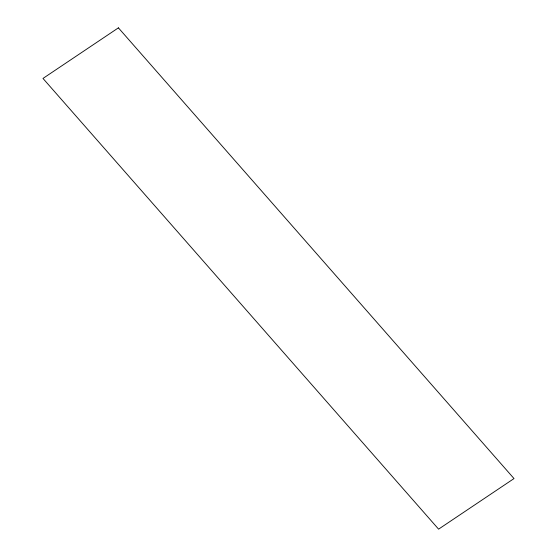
<?xml version="1.0" encoding="UTF-8"?>
<svg xmlns="http://www.w3.org/2000/svg" width="557" height="557" viewBox="0 0 557 557"><rect width="100%" height="100%" fill="white"/><g stroke="black" fill="none" stroke-linecap="round" stroke-linejoin="round"><path stroke-width="0.84" d="M118.411 27.85L42.986 78.433L438.589 529.15L514.014 478.567L118.411 27.85"/></g></svg>
